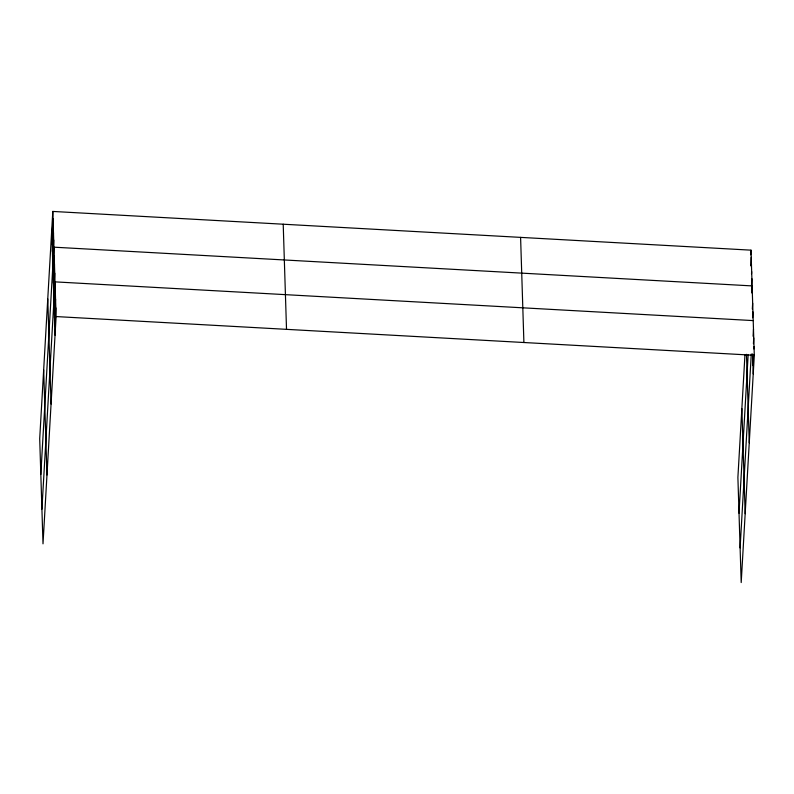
<?xml version="1.0" encoding="UTF-8"?>
<svg xmlns="http://www.w3.org/2000/svg" width="794" height="794" viewBox="0 0 794 794"><rect width="100%" height="100%" fill="white"/><g stroke="black" fill="none" stroke-linecap="round" stroke-linejoin="round"><path stroke-width="1.19" d="M52.801 211.432L39.7 438.705L43.005 543.84L56.106 316.568L52.801 211.432L750.995 250.16L754.3 355.295L741.199 582.568L737.894 477.432L744.961 354.759M51.957 237.208L53.029 218.588M52.176 244.353L53.258 225.734M52.404 251.5L53.476 232.88M52.632 258.655L53.704 240.026M40.822 474.455L53.932 247.182L752.116 285.909L751.72 292.887M53.129 274.476L54.2 255.857M53.397 283.15L54.478 264.531M53.674 291.825L54.746 273.196M41.913 509.143L55.014 281.87L753.208 320.597M54.22 309.164L55.292 290.544M54.488 317.838L55.56 299.219M54.766 326.513L55.838 307.893M750.727 254.814L750.995 250.16M750.747 265.454L751.223 257.316M751.313 266.784L751.442 264.462M751.531 273.94L751.67 271.608M751.491 285.741L751.898 278.754M739.016 513.182L748.137 354.938M752.325 309.074L752.662 303.258M752.603 317.749L752.94 311.923M740.107 547.87L751.283 353.975M753.079 336.259L753.486 329.272M752.682 356.566L752.811 354.243M753.417 343.762L753.754 337.946M752.95 365.24L753.556 354.769M753.893 348.953L754.032 346.621M56.106 316.568L754.3 355.295M752.603 354.094L753.228 373.914M746.479 354.322L749.258 442.774M741.864 408.582L745.169 513.708M520.596 237.386L523.901 342.512M283.21 224.216L286.515 329.351M51.729 230.052L55.034 335.187M47.759 298.911L51.064 404.047M43.67 369.855L46.975 474.981"/></g></svg>
